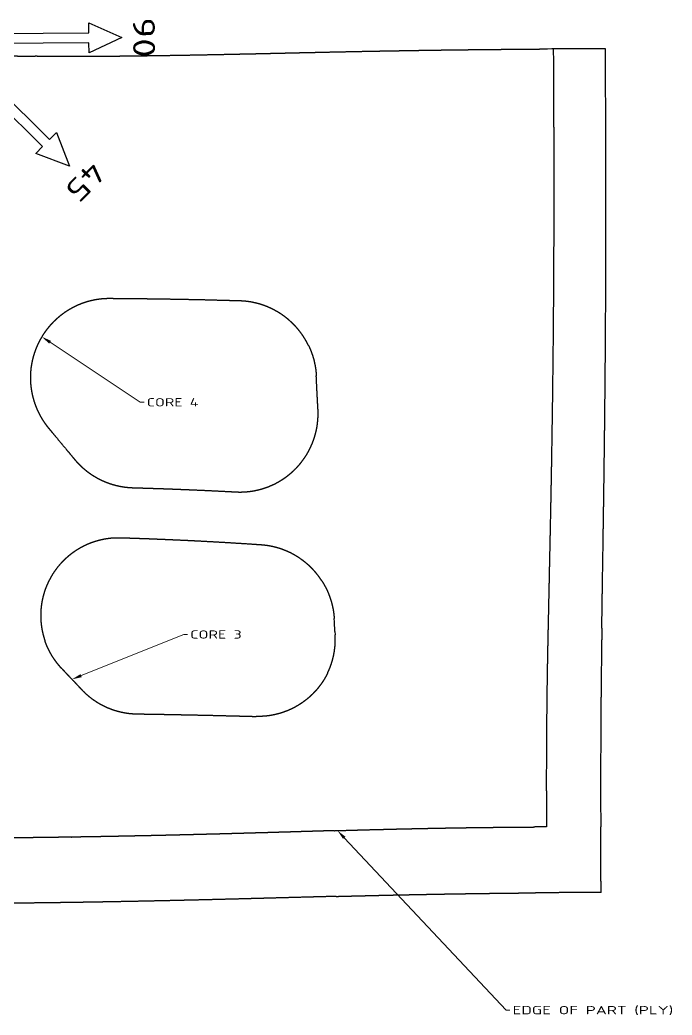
# Model space of a CAD drawing. Extents: x 3 to 47.1, y 2.2 to 32.3.
# Drawn here: x 27.34 to 47.12, y 2.18 to 32.35 of the extents above; entities that cross this region are included whole.
import ezdxf
from ezdxf.enums import TextEntityAlignment as Align

# ---------------------------------------------------------------- set-up
doc = ezdxf.new("R2010")
doc.units = 0
doc.header["$MEASUREMENT"] = 0
doc.layers.get('0').update_dxf_attribs({"lineweight": 13})
doc.styles.get("Standard").update_dxf_attribs({"font": 'isocp.shx'})

# ---------------------------------------------------------------- blocks, each defined once
blk = doc.blocks.new('BLOCK2')
at = {"color": 7, "lineweight": 15}
blk.add_lwpolyline([(11.952938, 1.778392), (16.86102, -3.446103), (16.97913, -3.446103)], dxfattribs=at)
blk.add_solid([(11.989378, 1.812626), (11.747533, 1.997039), (11.916497, 1.744159)], dxfattribs=at)
at = {"color": 7, "lineweight": 15, "width": 1.207345}
blk.add_text('EDGE OF PART (PLY)', height=0.25, dxfattribs=at).set_placement((17.05787, -3.571103), (21.930369, -3.571103), align=Align.FIT)
blk = doc.blocks.new('BLOCK5')
at = {"color": 7, "lineweight": 15}
blk.add_lwpolyline([(3.975434, 6.693344), (7.086133, 7.941174), (7.204243, 7.941174)], dxfattribs=at)
blk.add_solid([(3.956819, 6.739749), (3.697005, 6.581655), (3.994049, 6.646939)], dxfattribs=at)
at = {"color": 7, "lineweight": 15, "width": 1.084711}
blk.add_text('CORE 3', height=0.25, dxfattribs=at).set_placement((7.282983, 7.816174), (8.845483, 7.816174), align=Align.FIT)
blk = doc.blocks.new('BLOCK6')
at = {"color": 7, "lineweight": 15}
blk.add_lwpolyline([(3.033138, 16.7997), (5.769898, 14.980178), (5.888008, 14.980178)], dxfattribs=at)
blk.add_solid([(3.060821, 16.841337), (2.783317, 16.965792), (3.005456, 16.758062)], dxfattribs=at)
at = {"color": 7, "lineweight": 15, "width": 1.07582}
blk.add_text('CORE 4', height=0.25, dxfattribs=at).set_placement((5.966748, 14.855178), (7.529248, 14.855178), align=Align.FIT)
blk = doc.blocks.new('BLOCK9')
at = {"color": 7, "lineweight": 15, "width": 1.042432}
blk.add_text('90', height=0.665984, rotation=270.359258, dxfattribs=at).set_placement((5.545101, 26.646887), (5.552771, 25.423721), align=Align.FIT)
blk = doc.blocks.new('BLOCK11')
at = {"color": 7, "lineweight": 15, "width": 1.042432}
blk.add_text('45', height=0.665984, rotation=225.341454, dxfattribs=at).set_placement((4.295595, 22.33113), (3.435838, 21.461064), align=Align.FIT)
blk = doc.blocks.new('BLOCK13')
at = {"color": 5, "lineweight": 30}
for p, q in [((4.21, 26.177), (4.208, 26.477)), ((4.208, 26.477), (5.21, 26.033)), ((0.213, 26.152), (4.21, 26.177)), ((5.21, 26.033), (4.214, 25.577)), ((4.212, 25.877), (0.215, 25.852)), ((4.214, 25.577), (4.212, 25.877))]:
    blk.add_line(p, q, dxfattribs=at)
at = {"color": 1, "lineweight": 30}
for p, q in [((0.175, 25.754), (3.019, 22.943)), ((2.808, 22.73), (-0.036, 25.541)), ((3.019, 22.943), (3.23, 23.157)), ((3.23, 23.157), (3.625, 22.134)), ((2.598, 22.517), (2.808, 22.73)), ((3.625, 22.134), (2.598, 22.517))]:
    blk.add_line(p, q, dxfattribs=at)
at = {"color": 7, "lineweight": 30}
for p, q in [((2.64, 25.47), (2.583, 25.471)), ((11.673, 8.03), (11.678, 7.935)), ((18.086, 2.108), (17.734, 2.106))]:
    blk.add_line(p, q, dxfattribs=at)
for points in [[(19.874, 25.698, 0.000231), (17.871, 25.687)], [(11.673, 8.03, 0.00022), (11.649, 8.424)]]:
    blk.add_lwpolyline(points, format="xyb", dxfattribs=at)
for points, knots in [([(10.575, 25.577), (10.721, 25.58), (10.867, 25.583), (11.013, 25.586), (11.232, 25.591), (11.451, 25.596), (11.524, 25.598), (11.816, 25.604), (12.108, 25.61), (12.327, 25.614), (12.581, 25.62), (12.834, 25.624), (12.878, 25.625), (13.022, 25.628), (13.166, 25.63), (13.275, 25.632), (13.424, 25.635), (13.571, 25.637), (13.599, 25.638), (13.747, 25.64), (13.895, 25.643), (14.005, 25.645), (14.169, 25.647), (14.333, 25.65), (14.478, 25.652), (14.606, 25.654), (14.734, 25.656), (14.807, 25.657), (14.949, 25.659), (15.091, 25.661), (15.179, 25.662), (15.394, 25.665), (15.609, 25.667), (15.755, 25.669), (15.94, 25.671), (16.125, 25.673), (16.151, 25.673), (16.3, 25.675), (16.448, 25.676), (16.557, 25.677), (16.735, 25.679), (16.913, 25.68), (17.005, 25.681), (17.146, 25.682), (17.287, 25.683), (17.36, 25.684), (17.506, 25.685), (17.652, 25.686), (17.725, 25.686), (17.798, 25.687), (17.871, 25.687)], [0, 0, 0, 0, 0, 0, 30.786224, 30.786224, 30.786224, 46.177339, 46.177339, 46.177339, 92.347548, 92.347548, 92.347548, 99.659924, 99.659924, 99.659924, 122.744551, 122.744551, 122.744551, 130.890498, 130.890498, 130.890498, 153.965767, 153.965767, 153.965767, 165.54864, 165.54864, 165.54864, 180.934823, 180.934823, 180.934823, 195.517232, 195.517232, 195.517232, 226.289947, 226.289947, 226.289947, 234.532672, 234.532672, 234.532672, 257.61097, 257.61097, 257.61097, 272.001521, 272.001521, 272.001521, 287.386919, 287.386919, 287.386919, 302.772317, 302.772317, 302.772317, 302.772317, 302.772317, 302.772317]), ([(18.293, 25.69), (18.297, 24.986), (18.301, 24.283), (18.304, 23.58), (18.307, 22.528), (18.308, 21.476), (18.308, 21.121), (18.307, 20.596), (18.306, 20.071), (18.305, 19.896), (18.304, 19.547), (18.302, 19.197), (18.302, 19.017), (18.297, 18.141), (18.29, 17.265), (18.284, 16.569), (18.273, 15.692), (18.262, 14.815), (18.259, 14.64), (18.254, 14.29), (18.248, 13.94), (18.246, 13.764), (18.237, 13.231), (18.228, 12.697), (18.222, 12.38), (18.212, 11.846), (18.201, 11.312), (18.197, 11.137), (18.19, 10.786), (18.183, 10.436), (18.179, 10.26), (18.168, 9.734), (18.157, 9.208), (18.149, 8.857), (18.142, 8.505), (18.134, 8.154)], [0, 0, 0, 0, 0, 0, 178.520704, 178.520704, 178.520704, 267.506887, 267.506887, 267.506887, 312.108866, 312.108866, 312.108866, 356.384972, 356.384972, 356.384972, 535.014083, 535.014083, 535.014083, 579.604601, 579.604601, 579.604601, 624.195118, 624.195118, 624.195118, 715.448711, 715.448711, 715.448711, 760.046476, 760.046476, 760.046476, 804.644241, 804.644241, 804.644241, 893.853583, 893.853583, 893.853583, 893.853583, 893.853583, 893.853583]), ([(19.765, 8.131), (19.77, 8.482), (19.775, 8.833), (19.78, 9.184), (19.791, 9.9), (19.803, 10.616), (19.807, 10.91), (19.815, 11.451), (19.823, 11.992), (19.826, 12.167), (19.831, 12.521), (19.835, 12.874), (19.837, 13.04), (19.842, 13.399), (19.847, 13.758), (19.848, 13.911), (19.853, 14.268), (19.857, 14.625), (19.858, 14.8), (19.867, 15.68), (19.875, 16.56), (19.879, 17.255), (19.884, 18.13), (19.887, 19.005), (19.888, 19.202), (19.888, 19.548), (19.889, 19.894), (19.889, 20.07), (19.89, 20.597), (19.89, 21.124), (19.89, 21.477), (19.888, 22.532), (19.884, 23.587), (19.881, 24.291), (19.878, 24.994), (19.874, 25.698)], [0, 0, 0, 0, 0, 0, 63.087418, 63.087418, 63.087418, 128.77443, 128.77443, 128.77443, 160.319677, 160.319677, 160.319677, 192.324975, 192.324975, 192.324975, 224.888796, 224.888796, 224.888796, 256.435451, 256.435451, 256.435451, 382.976974, 382.976974, 382.976974, 413.6112, 413.6112, 413.6112, 445.172918, 445.172918, 445.172918, 508.23399, 508.23399, 508.23399, 634.557323, 634.557323, 634.557323, 634.557323, 634.557323, 634.557323]), ([(-4.761, 25.469), (-4.688, 25.47), (-4.614, 25.47), (-4.541, 25.471), (-4.394, 25.473), (-4.246, 25.475), (-4.173, 25.476), (-4.028, 25.478), (-3.882, 25.48), (-3.802, 25.481), (-3.657, 25.484), (-3.512, 25.486), (-3.438, 25.487), (-3.221, 25.491), (-3.003, 25.494), (-2.844, 25.496), (-2.663, 25.499), (-2.483, 25.5), (-2.446, 25.501), (-2.373, 25.501), (-2.299, 25.502), (-2.263, 25.502), (-2.152, 25.503), (-2.042, 25.504), (-1.969, 25.505), (-1.82, 25.506), (-1.672, 25.507), (-1.604, 25.507), (-1.456, 25.508), (-1.308, 25.508), (-1.234, 25.508), (-1.013, 25.508), (-0.792, 25.508), (-0.649, 25.507), (-0.428, 25.506), (-0.207, 25.504), (-0.133, 25.504), (-0.023, 25.503), (0.087, 25.502), (0.124, 25.501), (0.27, 25.5), (0.417, 25.499), (0.527, 25.497), (0.713, 25.495), (0.9, 25.493), (0.961, 25.492), (1.111, 25.489), (1.261, 25.487), (1.334, 25.486), (1.444, 25.484), (1.555, 25.483), (1.591, 25.482), (1.665, 25.481), (1.738, 25.48), (1.775, 25.48), (1.885, 25.478), (1.995, 25.477), (2.068, 25.476), (2.215, 25.475), (2.362, 25.473), (2.436, 25.472), (2.509, 25.471), (2.583, 25.471)], [0, 0, 0, 0, 0, 0, 13.128522, 13.128522, 13.128522, 26.257044, 26.257044, 26.257044, 39.061296, 39.061296, 39.061296, 52.177353, 52.177353, 52.177353, 77.854073, 77.854073, 77.854073, 84.410097, 84.410097, 84.410097, 90.966122, 90.966122, 90.966122, 104.078169, 104.078169, 104.078169, 117.465912, 117.465912, 117.465912, 130.582934, 130.582934, 130.582934, 156.982954, 156.982954, 156.982954, 170.093377, 170.093377, 170.093377, 176.64859, 176.64859, 176.64859, 196.306881, 196.306881, 196.306881, 209.946227, 209.946227, 209.946227, 223.060394, 223.060394, 223.060394, 229.617478, 229.617478, 229.617478, 236.174562, 236.174562, 236.174562, 249.285898, 249.285898, 249.285898, 262.397233, 262.397233, 262.397233, 262.397233, 262.397233, 262.397233]), ([(2.64, 25.47), (2.679, 25.47), (2.717, 25.47), (2.756, 25.47), (2.831, 25.469), (2.907, 25.469), (2.953, 25.469), (3.106, 25.468), (3.259, 25.467), (3.374, 25.467), (3.568, 25.466), (3.761, 25.467), (3.849, 25.467), (4.006, 25.467), (4.162, 25.468), (4.242, 25.469), (4.397, 25.47), (4.551, 25.471), (4.648, 25.471), (4.882, 25.473), (5.116, 25.476), (5.275, 25.478), (5.515, 25.48), (5.756, 25.483), (5.825, 25.484), (6.066, 25.488), (6.306, 25.491), (6.465, 25.493), (6.702, 25.497), (6.939, 25.501), (7.022, 25.502), (7.338, 25.508), (7.654, 25.514), (7.892, 25.518), (8.213, 25.525), (8.534, 25.532), (8.597, 25.533), (8.839, 25.538), (9.08, 25.543), (9.239, 25.546), (9.476, 25.552), (9.714, 25.557), (9.793, 25.559), (9.997, 25.563), (10.201, 25.568), (10.326, 25.571), (10.45, 25.574), (10.575, 25.577)], [0, 0, 0, 0, 0, 0, 8.691256, 8.691256, 8.691256, 16.986407, 16.986407, 16.986407, 43.060182, 43.060182, 43.060182, 60.48937, 60.48937, 60.48937, 78.408278, 78.408278, 78.408278, 95.347416, 95.347416, 95.347416, 131.170084, 131.170084, 131.170084, 149.61692, 149.61692, 149.61692, 185.429524, 185.429524, 185.429524, 203.149578, 203.149578, 203.149578, 256.85054, 256.85054, 256.85054, 275.651181, 275.651181, 275.651181, 311.448995, 311.448995, 311.448995, 329.345581, 329.345581, 329.345581, 357.527851, 357.527851, 357.527851, 357.527851, 357.527851, 357.527851]), ([(4.845, 18.122), (4.816, 18.122), (4.787, 18.122), (4.758, 18.121), (4.65, 18.117), (4.542, 18.107), (4.463, 18.096), (4.345, 18.075), (4.229, 18.046), (4.191, 18.036), (4.124, 18.016), (4.057, 17.994), (4.029, 17.984), (3.973, 17.964), (3.918, 17.941), (3.891, 17.93), (3.826, 17.901), (3.763, 17.871), (3.727, 17.852), (3.621, 17.796), (3.519, 17.732), (3.453, 17.687), (3.373, 17.627), (3.296, 17.564), (3.281, 17.551), (3.235, 17.511), (3.19, 17.47), (3.161, 17.442), (3.112, 17.393), (3.064, 17.341), (3.043, 17.319), (3.01, 17.281), (2.978, 17.242), (2.966, 17.226), (2.916, 17.163), (2.868, 17.098), (2.834, 17.048), (2.791, 16.98), (2.75, 16.91), (2.741, 16.893), (2.721, 16.857), (2.702, 16.822), (2.693, 16.804), (2.675, 16.768), (2.658, 16.731), (2.65, 16.713), (2.633, 16.677), (2.618, 16.64), (2.61, 16.621), (2.592, 16.575), (2.575, 16.528), (2.565, 16.5), (2.533, 16.405), (2.507, 16.308), (2.491, 16.239), (2.467, 16.121), (2.451, 16.002), (2.446, 15.952), (2.437, 15.833), (2.435, 15.713), (2.436, 15.643), (2.444, 15.503), (2.462, 15.363), (2.474, 15.294), (2.494, 15.196), (2.52, 15.1), (2.528, 15.071), (2.553, 14.984), (2.583, 14.898), (2.605, 14.842), (2.644, 14.748), (2.687, 14.658), (2.706, 14.622), (2.734, 14.569), (2.764, 14.516), (2.774, 14.499), (2.795, 14.465), (2.816, 14.431), (2.827, 14.414), (2.865, 14.357), (2.905, 14.301), (2.934, 14.262), (2.964, 14.224), (2.996, 14.187)], [0, 0, 0, 0, 0, 0, 7.729395, 7.729395, 7.729395, 28.820537, 28.820537, 28.820537, 39.485575, 39.485575, 39.485575, 47.412455, 47.412455, 47.412455, 55.351812, 55.351812, 55.351812, 66.112835, 66.112835, 66.112835, 87.192968, 87.192968, 87.192968, 92.544536, 92.544536, 92.544536, 103.233346, 103.233346, 103.233346, 111.224264, 111.224264, 111.224264, 116.562682, 116.562682, 116.562682, 132.569999, 132.569999, 132.569999, 137.918991, 137.918991, 137.918991, 143.251838, 143.251838, 143.251838, 148.574179, 148.574179, 148.574179, 153.875268, 153.875268, 153.875268, 161.811054, 161.811054, 161.811054, 180.451531, 180.451531, 180.451531, 193.693545, 193.693545, 193.693545, 212.316868, 212.316868, 212.316868, 230.932188, 230.932188, 230.932188, 238.911367, 238.911367, 238.911367, 254.945326, 254.945326, 254.945326, 265.660068, 265.660068, 265.660068, 270.984516, 270.984516, 270.984516, 276.284843, 276.284843, 276.284843, 289.165195, 289.165195, 289.165195, 289.165195, 289.165195, 289.165195]), ([(8.782, 18.053), (8.624, 18.057), (8.466, 18.06), (8.308, 18.064), (7.995, 18.074), (7.681, 18.082), (7.524, 18.086), (7.328, 18.089), (7.133, 18.092), (7.087, 18.093), (6.853, 18.097), (6.62, 18.102), (6.419, 18.105), (6.184, 18.108), (5.948, 18.111), (5.909, 18.112), (5.83, 18.113), (5.751, 18.114), (5.712, 18.114), (5.515, 18.116), (5.317, 18.117), (5.161, 18.118), (5.003, 18.12), (4.845, 18.122)], [0, 0, 0, 0, 0, 0, 35.219371, 35.219371, 35.219371, 70.439097, 70.439097, 70.439097, 78.882635, 78.882635, 78.882635, 122.686683, 122.686683, 122.686683, 131.48922, 131.48922, 131.48922, 140.291757, 140.291757, 140.291757, 175.61501, 175.61501, 175.61501, 175.61501, 175.61501, 175.61501]), ([(10.868, 16.705), (10.85, 16.741), (10.832, 16.777), (10.813, 16.813), (10.769, 16.891), (10.72, 16.967), (10.693, 17.009), (10.647, 17.074), (10.598, 17.137), (10.579, 17.161), (10.541, 17.207), (10.501, 17.252), (10.481, 17.275), (10.433, 17.326), (10.383, 17.376), (10.354, 17.404), (10.295, 17.458), (10.234, 17.51), (10.203, 17.535), (10.147, 17.578), (10.09, 17.618), (10.066, 17.635), (9.999, 17.68), (9.931, 17.722), (9.887, 17.747), (9.807, 17.79), (9.725, 17.83), (9.689, 17.847), (9.624, 17.875), (9.559, 17.9), (9.531, 17.91), (9.475, 17.93), (9.418, 17.948), (9.39, 17.957), (9.332, 17.973), (9.274, 17.988), (9.244, 17.994), (9.156, 18.014), (9.067, 18.029), (9.007, 18.037), (8.926, 18.045), (8.844, 18.05), (8.823, 18.051), (8.803, 18.052), (8.782, 18.053)], [0, 0, 0, 0, 0, 0, 10.761874, 10.761874, 10.761874, 24.086209, 24.086209, 24.086209, 32.083071, 32.083071, 32.083071, 40.129829, 40.129829, 40.129829, 50.89517, 50.89517, 50.89517, 61.562294, 61.562294, 61.562294, 69.517087, 69.517087, 69.517087, 82.926796, 82.926796, 82.926796, 93.689146, 93.689146, 93.689146, 101.619202, 101.619202, 101.619202, 109.576929, 109.576929, 109.576929, 117.596826, 117.596826, 117.596826, 133.684859, 133.684859, 133.684859, 139.26981, 139.26981, 139.26981, 139.26981, 139.26981, 139.26981]), ([(10.868, 16.705), (10.885, 16.67), (10.901, 16.635), (10.917, 16.6), (10.939, 16.546), (10.959, 16.492), (10.966, 16.474), (10.992, 16.402), (11.015, 16.328), (11.03, 16.272), (11.053, 16.179), (11.071, 16.084), (11.078, 16.046), (11.09, 15.97), (11.098, 15.893), (11.102, 15.854), (11.104, 15.816), (11.106, 15.778)], [0, 0, 0, 0, 0, 0, 10.308652, 10.308652, 10.308652, 15.462104, 15.462104, 15.462104, 30.91747, 30.91747, 30.91747, 41.222764, 41.222764, 41.222764, 51.50923, 51.50923, 51.50923, 51.50923, 51.50923, 51.50923]), ([(11.019, 13.825), (11.045, 13.896), (11.068, 13.968), (11.088, 14.042), (11.114, 14.153), (11.133, 14.265), (11.138, 14.303), (11.148, 14.378), (11.155, 14.454), (11.157, 14.492), (11.161, 14.568), (11.162, 14.644), (11.161, 14.682), (11.16, 14.72), (11.158, 14.758)], [0, 0, 0, 0, 0, 0, 22.48404, 22.48404, 22.48404, 33.72961, 33.72961, 33.72961, 44.972854, 44.972854, 44.972854, 56.208746, 56.208746, 56.208746, 56.208746, 56.208746, 56.208746]), ([(2.996, 14.187), (3.071, 14.097), (3.147, 14.007), (3.232, 13.904), (3.383, 13.723), (3.535, 13.54), (3.616, 13.443), (3.692, 13.351), (3.768, 13.259)], [0, 0, 0, 0, 0, 0, 25.906263, 25.906263, 25.906263, 52.155763, 52.155763, 52.155763, 52.155763, 52.155763, 52.155763]), ([(8.663, 12.263), (8.713, 12.261), (8.763, 12.259), (8.813, 12.259), (8.903, 12.262), (8.992, 12.268), (9.032, 12.272), (9.112, 12.281), (9.191, 12.293), (9.23, 12.301), (9.298, 12.314), (9.366, 12.331), (9.395, 12.338), (9.482, 12.362), (9.567, 12.389), (9.623, 12.41), (9.698, 12.439), (9.771, 12.472), (9.789, 12.48), (9.825, 12.497), (9.861, 12.515), (9.878, 12.524), (9.923, 12.547), (9.966, 12.572), (9.992, 12.587), (10.043, 12.617), (10.094, 12.65), (10.118, 12.666), (10.168, 12.7), (10.216, 12.736), (10.239, 12.754), (10.294, 12.797), (10.348, 12.842), (10.378, 12.869), (10.429, 12.916), (10.478, 12.965), (10.499, 12.987), (10.568, 13.059), (10.632, 13.135), (10.675, 13.19), (10.734, 13.271), (10.789, 13.355), (10.805, 13.38), (10.856, 13.465), (10.904, 13.553), (10.934, 13.616), (10.97, 13.695), (11.001, 13.776), (11.008, 13.792), (11.014, 13.808), (11.019, 13.825)], [0, 0, 0, 0, 0, 0, 14.782234, 14.782234, 14.782234, 26.629867, 26.629867, 26.629867, 38.469653, 38.469653, 38.469653, 47.330574, 47.330574, 47.330574, 65.085994, 65.085994, 65.085994, 71.015, 71.015, 71.015, 76.94194, 76.94194, 76.94194, 85.81049, 85.81049, 85.81049, 94.681633, 94.681633, 94.681633, 103.575169, 103.575169, 103.575169, 115.456855, 115.456855, 115.456855, 124.338573, 124.338573, 124.338573, 145.06138, 145.06138, 145.06138, 153.938474, 153.938474, 153.938474, 174.654433, 174.654433, 174.654433, 179.767322, 179.767322, 179.767322, 179.767322, 179.767322, 179.767322]), ([(3.768, 13.259), (3.793, 13.228), (3.82, 13.198), (3.847, 13.168), (3.888, 13.124), (3.931, 13.081), (3.945, 13.067), (3.996, 13.018), (4.048, 12.972), (4.086, 12.939), (4.149, 12.889), (4.214, 12.842), (4.238, 12.824), (4.296, 12.784), (4.356, 12.747), (4.39, 12.726), (4.442, 12.696), (4.495, 12.667), (4.513, 12.658), (4.557, 12.635), (4.602, 12.614), (4.629, 12.601), (4.703, 12.569), (4.777, 12.54), (4.825, 12.523), (4.892, 12.501), (4.959, 12.481), (4.979, 12.476), (5.056, 12.455), (5.134, 12.437), (5.193, 12.426), (5.299, 12.409), (5.405, 12.399), (5.452, 12.395), (5.499, 12.392), (5.546, 12.391)], [0, 0, 0, 0, 0, 0, 10.686729, 10.686729, 10.686729, 16.033042, 16.033042, 16.033042, 29.379282, 29.379282, 29.379282, 37.379244, 37.379244, 37.379244, 48.053238, 48.053238, 48.053238, 53.35792, 53.35792, 53.35792, 61.295414, 61.295414, 61.295414, 74.614648, 74.614648, 74.614648, 79.969393, 79.969393, 79.969393, 95.874008, 95.874008, 95.874008, 108.307407, 108.307407, 108.307407, 108.307407, 108.307407, 108.307407]), ([(5.546, 12.391), (5.64, 12.388), (5.734, 12.385), (5.828, 12.382), (5.951, 12.378), (6.075, 12.375), (6.11, 12.373), (6.265, 12.368), (6.42, 12.363), (6.544, 12.359), (6.732, 12.352), (6.919, 12.344), (6.981, 12.342), (7.106, 12.337), (7.231, 12.332), (7.293, 12.329), (7.604, 12.316), (7.916, 12.302), (8.166, 12.289), (8.415, 12.277), (8.663, 12.263)], [0, 0, 0, 0, 0, 0, 20.751618, 20.751618, 20.751618, 27.440069, 27.440069, 27.440069, 55.087547, 55.087547, 55.087547, 68.915705, 68.915705, 68.915705, 82.742194, 82.742194, 82.742194, 137.978589, 137.978589, 137.978589, 137.978589, 137.978589, 137.978589]), ([(5.173, 10.865), (5.143, 10.866), (5.113, 10.866), (5.083, 10.866), (5.033, 10.866), (4.983, 10.863), (4.963, 10.862), (4.904, 10.859), (4.844, 10.853), (4.805, 10.848), (4.707, 10.835), (4.61, 10.816), (4.552, 10.803), (4.456, 10.777), (4.362, 10.747), (4.324, 10.735), (4.258, 10.711), (4.194, 10.685), (4.167, 10.673), (4.094, 10.641), (4.023, 10.605), (3.978, 10.582), (3.909, 10.543), (3.842, 10.501), (3.817, 10.485), (3.768, 10.452), (3.72, 10.418), (3.696, 10.401), (3.64, 10.358), (3.586, 10.314), (3.555, 10.288), (3.51, 10.247), (3.466, 10.206), (3.452, 10.192), (3.417, 10.157), (3.383, 10.122), (3.363, 10.1), (3.297, 10.027), (3.235, 9.95), (3.194, 9.894), (3.121, 9.788), (3.055, 9.678), (3.026, 9.625), (2.981, 9.537), (2.94, 9.446), (2.924, 9.41), (2.899, 9.345), (2.875, 9.28), (2.866, 9.252), (2.842, 9.176), (2.821, 9.101), (2.809, 9.052), (2.795, 8.985), (2.782, 8.917), (2.779, 8.897), (2.771, 8.848), (2.765, 8.799), (2.761, 8.77), (2.753, 8.681), (2.748, 8.592), (2.747, 8.532), (2.748, 8.423), (2.756, 8.314), (2.761, 8.265), (2.772, 8.176), (2.787, 8.088), (2.795, 8.049), (2.814, 7.962), (2.837, 7.875), (2.851, 7.828), (2.866, 7.781), (2.883, 7.734)], [0, 0, 0, 0, 0, 0, 7.93962, 7.93962, 7.93962, 13.245842, 13.245842, 13.245842, 23.785627, 23.785627, 23.785627, 39.514292, 39.514292, 39.514292, 50.091839, 50.091839, 50.091839, 57.990503, 57.990503, 57.990503, 71.231363, 71.231363, 71.231363, 79.074831, 79.074831, 79.074831, 86.923795, 86.923795, 86.923795, 97.715838, 97.715838, 97.715838, 103.026397, 103.026397, 103.026397, 110.855937, 110.855937, 110.855937, 129.323325, 129.323325, 129.323325, 145.20481, 145.20481, 145.20481, 155.932406, 155.932406, 155.932406, 163.832683, 163.832683, 163.832683, 177.110977, 177.110977, 177.110977, 182.463458, 182.463458, 182.463458, 190.449202, 190.449202, 190.449202, 206.478676, 206.478676, 206.478676, 219.882693, 219.882693, 219.882693, 230.604075, 230.604075, 230.604075, 243.955874, 243.955874, 243.955874, 243.955874, 243.955874, 243.955874]), ([(9.439, 10.654), (9.354, 10.66), (9.268, 10.666), (9.183, 10.672), (8.844, 10.694), (8.505, 10.715), (8.24, 10.731), (7.901, 10.75), (7.562, 10.767), (7.477, 10.772), (7.306, 10.78), (7.135, 10.789), (7.05, 10.793), (6.837, 10.802), (6.623, 10.812), (6.495, 10.817), (6.325, 10.824), (6.154, 10.831), (6.112, 10.833), (5.9, 10.841), (5.688, 10.848), (5.512, 10.854), (5.342, 10.86), (5.173, 10.865)], [0, 0, 0, 0, 0, 0, 18.932737, 18.932737, 18.932737, 75.264557, 75.264557, 75.264557, 94.193835, 94.193835, 94.193835, 113.121269, 113.121269, 113.121269, 141.508199, 141.508199, 141.508199, 150.966859, 150.966859, 150.966859, 188.485906, 188.485906, 188.485906, 188.485906, 188.485906, 188.485906]), ([(11.275, 9.565), (11.243, 9.615), (11.209, 9.665), (11.173, 9.713), (11.099, 9.807), (11.02, 9.897), (10.978, 9.94), (10.921, 9.996), (10.862, 10.05), (10.847, 10.064), (10.787, 10.116), (10.724, 10.166), (10.676, 10.202), (10.594, 10.26), (10.509, 10.313), (10.475, 10.334), (10.422, 10.363), (10.369, 10.392), (10.351, 10.401), (10.315, 10.419), (10.279, 10.436), (10.261, 10.444), (10.197, 10.473), (10.133, 10.499), (10.086, 10.517), (10.02, 10.54), (9.953, 10.56), (9.934, 10.566), (9.895, 10.577), (9.857, 10.587), (9.837, 10.592), (9.779, 10.606), (9.72, 10.618), (9.681, 10.625), (9.609, 10.637), (9.537, 10.645), (9.504, 10.649), (9.472, 10.652), (9.439, 10.654)], [0, 0, 0, 0, 0, 0, 15.931192, 15.931192, 15.931192, 31.970588, 31.970588, 31.970588, 37.292594, 37.292594, 37.292594, 53.247743, 53.247743, 53.247743, 63.898807, 63.898807, 63.898807, 69.214929, 69.214929, 69.214929, 74.524203, 74.524203, 74.524203, 87.780016, 87.780016, 87.780016, 93.094548, 93.094548, 93.094548, 98.409939, 98.409939, 98.409939, 109.00388, 109.00388, 109.00388, 117.661481, 117.661481, 117.661481, 117.661481, 117.661481, 117.661481]), ([(11.275, 9.565), (11.301, 9.524), (11.326, 9.483), (11.351, 9.441), (11.379, 9.387), (11.406, 9.333), (11.412, 9.322), (11.422, 9.301), (11.433, 9.279), (11.438, 9.268), (11.453, 9.234), (11.467, 9.201), (11.476, 9.179), (11.494, 9.134), (11.511, 9.088), (11.519, 9.065), (11.535, 9.019), (11.55, 8.973), (11.557, 8.95), (11.57, 8.903), (11.582, 8.856), (11.588, 8.832), (11.61, 8.738), (11.627, 8.642), (11.637, 8.569), (11.644, 8.496), (11.649, 8.424)], [0, 0, 0, 0, 0, 0, 13.004221, 13.004221, 13.004221, 16.257117, 16.257117, 16.257117, 19.510012, 19.510012, 19.510012, 26.013725, 26.013725, 26.013725, 32.520529, 32.520529, 32.520529, 39.027011, 39.027011, 39.027011, 45.535085, 45.535085, 45.535085, 65.053464, 65.053464, 65.053464, 65.053464, 65.053464, 65.053464]), ([(18.134, 8.154), (18.124, 7.671), (18.114, 7.187), (18.106, 6.703), (18.096, 5.974), (18.089, 5.244), (18.087, 5.017), (18.082, 4.287), (18.081, 3.557), (18.081, 3.074), (18.084, 2.591), (18.086, 2.108)], [0, 0, 0, 0, 0, 0, 122.599349, 122.599349, 122.599349, 184.89318, 184.89318, 184.89318, 307.478, 307.478, 307.478, 307.478, 307.478, 307.478]), ([(11.454, 6.782), (11.474, 6.824), (11.494, 6.867), (11.512, 6.911), (11.533, 6.966), (11.553, 7.022), (11.557, 7.033), (11.572, 7.078), (11.586, 7.123), (11.596, 7.157), (11.611, 7.214), (11.625, 7.272), (11.63, 7.295), (11.639, 7.342), (11.648, 7.389), (11.652, 7.412), (11.659, 7.459), (11.665, 7.506), (11.668, 7.53), (11.676, 7.601), (11.68, 7.672), (11.682, 7.72), (11.683, 7.792), (11.682, 7.863), (11.681, 7.887), (11.68, 7.911), (11.678, 7.935)], [0, 0, 0, 0, 0, 0, 12.61315, 12.61315, 12.61315, 15.770289, 15.770289, 15.770289, 25.242033, 25.242033, 25.242033, 31.562276, 31.562276, 31.562276, 37.884301, 37.884301, 37.884301, 44.209042, 44.209042, 44.209042, 56.863501, 56.863501, 56.863501, 63.19019, 63.19019, 63.19019, 63.19019, 63.19019, 63.19019]), ([(19.765, 8.131), (19.756, 7.529), (19.748, 6.928), (19.742, 6.323), (19.731, 5.12), (19.728, 3.918), (19.727, 3.317), (19.729, 2.716), (19.731, 2.115)], [0, 0, 0, 0, 0, 0, 108.038405, 108.038405, 108.038405, 216.143854, 216.143854, 216.143854, 216.143854, 216.143854, 216.143854]), ([(3.397, 6.897), (3.37, 6.926), (3.343, 6.955), (3.317, 6.985), (3.279, 7.031), (3.242, 7.078), (3.23, 7.093), (3.182, 7.157), (3.138, 7.222), (3.106, 7.272), (3.055, 7.357), (3.008, 7.444), (2.991, 7.479), (2.956, 7.551), (2.925, 7.623), (2.91, 7.66), (2.896, 7.697), (2.883, 7.734)], [0, 0, 0, 0, 0, 0, 10.557896, 10.557896, 10.557896, 15.83738, 15.83738, 15.83738, 31.666746, 31.666746, 31.666746, 42.218952, 42.218952, 42.218952, 52.76379, 52.76379, 52.76379, 52.76379, 52.76379, 52.76379]), ([(3.397, 6.897), (3.444, 6.848), (3.491, 6.799), (3.538, 6.749), (3.656, 6.625), (3.775, 6.5), (3.842, 6.429), (3.913, 6.353), (3.984, 6.278)], [0, 0, 0, 0, 0, 0, 15.087145, 15.087145, 15.087145, 37.96306, 37.96306, 37.96306, 37.96306, 37.96306, 37.96306]), ([(11.454, 6.782), (11.437, 6.746), (11.418, 6.71), (11.399, 6.674), (11.359, 6.604), (11.317, 6.536), (11.295, 6.502), (11.245, 6.428), (11.191, 6.357), (11.16, 6.318), (11.109, 6.257), (11.055, 6.199), (11.035, 6.177), (11, 6.142), (10.965, 6.107), (10.95, 6.093), (10.899, 6.046), (10.847, 6.001), (10.809, 5.97), (10.723, 5.903), (10.633, 5.842), (10.583, 5.81), (10.472, 5.744), (10.358, 5.685), (10.295, 5.656), (10.185, 5.611), (10.073, 5.572), (10.026, 5.557), (9.959, 5.538), (9.891, 5.521), (9.871, 5.517), (9.794, 5.499), (9.716, 5.485), (9.657, 5.476), (9.559, 5.465), (9.46, 5.459), (9.42, 5.457), (9.367, 5.456), (9.315, 5.456), (9.303, 5.457), (9.29, 5.457), (9.278, 5.457)], [0, 0, 0, 0, 0, 0, 10.706353, 10.706353, 10.706353, 21.311973, 21.311973, 21.311973, 34.417449, 34.417449, 34.417449, 42.308973, 42.308973, 42.308973, 47.602645, 47.602645, 47.602645, 60.635731, 60.635731, 60.635731, 76.385797, 76.385797, 76.385797, 94.684319, 94.684319, 94.684319, 107.823192, 107.823192, 107.823192, 113.116655, 113.116655, 113.116655, 128.81378, 128.81378, 128.81378, 139.364752, 139.364752, 139.364752, 142.660069, 142.660069, 142.660069, 142.660069, 142.660069, 142.660069]), ([(3.984, 6.278), (4.025, 6.234), (4.067, 6.192), (4.111, 6.151), (4.2, 6.072), (4.295, 5.999), (4.343, 5.964), (4.434, 5.903), (4.527, 5.847), (4.571, 5.823), (4.641, 5.786), (4.713, 5.752), (4.74, 5.739), (4.804, 5.712), (4.869, 5.686), (4.907, 5.672), (4.972, 5.65), (5.039, 5.63), (5.068, 5.621), (5.111, 5.61), (5.154, 5.599), (5.169, 5.596), (5.198, 5.589), (5.227, 5.583), (5.242, 5.58), (5.296, 5.569), (5.35, 5.56), (5.39, 5.555), (5.469, 5.545), (5.549, 5.539), (5.589, 5.537), (5.629, 5.535), (5.669, 5.535)], [0, 0, 0, 0, 0, 0, 15.952904, 15.952904, 15.952904, 31.757347, 31.757347, 31.757347, 44.989994, 44.989994, 44.989994, 52.976934, 52.976934, 52.976934, 63.587934, 63.587934, 63.587934, 71.447271, 71.447271, 71.447271, 75.42266, 75.42266, 75.42266, 79.39805, 79.39805, 79.39805, 90.066215, 90.066215, 90.066215, 100.641326, 100.641326, 100.641326, 100.641326, 100.641326, 100.641326]), ([(5.669, 5.535), (5.743, 5.533), (5.817, 5.532), (5.88, 5.531), (6.027, 5.529), (6.173, 5.526), (6.245, 5.525), (6.39, 5.523), (6.534, 5.52), (6.606, 5.519), (6.822, 5.515), (7.039, 5.51), (7.183, 5.507), (7.471, 5.502), (7.759, 5.495), (7.907, 5.492), (8.207, 5.485), (8.507, 5.477), (8.603, 5.475), (8.832, 5.469), (9.061, 5.463), (9.133, 5.461), (9.205, 5.459), (9.278, 5.457)], [0, 0, 0, 0, 0, 0, 16.395375, 16.395375, 16.395375, 32.276831, 32.276831, 32.276831, 48.159075, 48.159075, 48.159075, 79.928868, 79.928868, 79.928868, 111.530734, 111.530734, 111.530734, 145.979744, 145.979744, 145.979744, 161.879972, 161.879972, 161.879972, 161.879972, 161.879972, 161.879972]), ([(11.656, 1.994), (11.588, 1.992), (11.521, 1.99), (11.453, 1.988), (11.339, 1.985), (11.225, 1.982), (11.178, 1.98), (11.124, 1.979), (11.069, 1.977), (11.063, 1.977), (11.05, 1.976), (11.037, 1.976), (11.031, 1.976), (11.018, 1.975), (11.005, 1.975), (10.999, 1.975), (10.973, 1.974), (10.948, 1.973), (10.929, 1.973), (10.884, 1.971), (10.84, 1.97), (10.815, 1.969), (10.765, 1.968), (10.715, 1.966), (10.69, 1.966), (10.637, 1.964), (10.583, 1.962), (10.551, 1.961), (10.496, 1.96), (10.44, 1.958), (10.416, 1.957), (10.363, 1.956), (10.311, 1.954), (10.284, 1.953), (10.206, 1.951), (10.129, 1.949), (10.077, 1.947), (9.987, 1.945), (9.897, 1.942), (9.858, 1.941), (9.78, 1.939), (9.703, 1.936), (9.669, 1.935), (9.552, 1.932), (9.435, 1.929), (9.358, 1.927), (9.266, 1.924), (9.174, 1.921), (9.16, 1.921), (9.131, 1.92), (9.102, 1.919), (9.096, 1.919), (9.073, 1.918), (9.051, 1.918), (9.044, 1.918), (9.032, 1.917), (9.019, 1.917), (9.008, 1.917), (8.934, 1.915), (8.86, 1.912), (8.792, 1.911), (8.692, 1.908), (8.592, 1.905), (8.556, 1.904), (8.491, 1.902), (8.425, 1.901), (8.392, 1.9), (8.315, 1.898), (8.238, 1.895), (8.193, 1.894), (8.096, 1.892), (7.999, 1.889), (7.946, 1.888), (7.886, 1.886), (7.827, 1.885), (7.815, 1.884), (7.79, 1.884), (7.764, 1.883), (7.744, 1.883), (7.695, 1.881), (7.641, 1.88), (7.609, 1.879), (7.535, 1.877), (7.46, 1.875), (7.417, 1.874), (7.349, 1.873), (7.286, 1.871), (7.262, 1.87), (7.234, 1.87), (7.206, 1.869), (7.194, 1.869), (7.182, 1.869), (7.17, 1.868), (7.163, 1.868), (7.136, 1.867), (7.109, 1.867), (7.089, 1.866), (7.037, 1.865), (6.986, 1.864), (6.957, 1.863), (6.902, 1.862), (6.847, 1.86), (6.825, 1.86), (6.779, 1.859), (6.732, 1.858), (6.709, 1.857), (6.65, 1.856), (6.592, 1.854), (6.562, 1.854), (6.493, 1.852), (6.424, 1.851), (6.389, 1.85), (6.306, 1.848), (6.223, 1.846), (6.174, 1.845), (6.101, 1.843), (6.028, 1.842), (6.003, 1.841), (5.855, 1.838), (5.706, 1.835), (5.591, 1.833), (5.444, 1.83), (5.298, 1.827), (5.276, 1.826), (5.233, 1.825), (5.189, 1.825), (5.168, 1.824), (5.113, 1.823), (5.059, 1.822), (5.031, 1.821), (4.983, 1.821), (4.936, 1.82), (4.92, 1.819), (4.889, 1.819), (4.857, 1.818), (4.841, 1.818), (4.804, 1.817), (4.767, 1.817), (4.745, 1.816), (4.703, 1.815), (4.659, 1.815), (4.638, 1.814), (4.503, 1.812), (4.368, 1.809), (4.252, 1.807), (4.134, 1.805), (4.015, 1.804), (4.01, 1.803), (3.987, 1.803), (3.963, 1.803), (3.941, 1.802), (3.896, 1.802), (3.85, 1.801), (3.825, 1.801), (3.798, 1.8), (3.772, 1.8), (3.767, 1.8), (3.759, 1.799), (3.752, 1.799), (3.749, 1.799), (3.614, 1.797), (3.478, 1.795), (3.376, 1.794), (3.225, 1.792), (3.074, 1.789), (3.06, 1.789), (3.009, 1.789), (2.959, 1.788), (2.926, 1.787), (2.875, 1.787), (2.824, 1.786), (2.806, 1.786), (2.77, 1.785), (2.734, 1.785), (2.717, 1.785), (2.593, 1.783), (2.47, 1.782), (2.365, 1.781), (2.212, 1.779), (2.06, 1.777), (2.024, 1.777), (1.946, 1.776), (1.869, 1.775), (1.839, 1.775), (1.778, 1.775), (1.717, 1.774), (1.691, 1.774), (1.613, 1.773), (1.535, 1.772), (1.503, 1.772), (1.411, 1.771), (1.32, 1.771), (1.276, 1.77), (1.11, 1.769), (0.945, 1.768), (0.824, 1.767), (0.642, 1.766), (0.46, 1.765), (0.399, 1.765), (0.324, 1.764), (0.248, 1.764), (0.233, 1.764), (0.211, 1.764), (0.19, 1.764), (0.177, 1.764), (0.163, 1.763), (0.15, 1.763), (0.142, 1.763), (0.129, 1.763), (0.115, 1.763), (0.102, 1.763), (0.088, 1.763), (0.075, 1.763), (0.067, 1.763), (0.044, 1.763), (0.021, 1.763), (0.006, 1.763), (-0.085, 1.763), (-0.177, 1.762), (-0.242, 1.762), (-0.356, 1.762), (-0.47, 1.762), (-0.507, 1.762), (-0.582, 1.761), (-0.657, 1.761), (-0.691, 1.761), (-0.785, 1.761), (-0.878, 1.761), (-0.934, 1.761), (-1.041, 1.761), (-1.148, 1.761), (-1.219, 1.761), (-1.296, 1.761), (-1.373, 1.761), (-1.399, 1.761), (-1.429, 1.761), (-1.46, 1.761), (-1.464, 1.761), (-1.487, 1.761), (-1.508, 1.761), (-1.522, 1.761), (-1.544, 1.761), (-1.565, 1.761), (-1.574, 1.761), (-1.592, 1.762), (-1.613, 1.762), (-1.621, 1.762), (-1.635, 1.762), (-1.649, 1.762), (-1.655, 1.762), (-1.758, 1.762), (-1.862, 1.762), (-1.961, 1.762), (-2.068, 1.763), (-2.176, 1.763), (-2.185, 1.763), (-2.256, 1.763), (-2.327, 1.764), (-2.385, 1.764), (-2.474, 1.764), (-2.558, 1.765), (-2.591, 1.765), (-2.657, 1.765), (-2.729, 1.766), (-2.765, 1.766), (-2.814, 1.766), (-2.865, 1.767), (-2.876, 1.767), (-2.9, 1.767), (-2.924, 1.767), (-2.936, 1.767), (-2.983, 1.767), (-3.03, 1.768), (-3.07, 1.768), (-3.132, 1.768), (-3.193, 1.769), (-3.219, 1.769), (-3.271, 1.769), (-3.324, 1.77), (-3.354, 1.77), (-3.398, 1.77), (-3.442, 1.771), (-3.46, 1.771), (-3.487, 1.771), (-3.514, 1.771), (-3.523, 1.771), (-3.541, 1.772), (-3.559, 1.772), (-3.568, 1.772), (-3.61, 1.772), (-3.653, 1.773), (-3.689, 1.773), (-3.743, 1.773), (-3.797, 1.774), (-3.821, 1.774), (-3.86, 1.775), (-3.899, 1.775), (-3.92, 1.775), (-3.96, 1.775), (-3.999, 1.776), (-4.02, 1.776), (-4.059, 1.776), (-4.098, 1.777), (-4.118, 1.777), (-4.139, 1.777), (-4.159, 1.777), (-4.161, 1.777), (-4.164, 1.777), (-4.168, 1.778), (-4.17, 1.778), (-4.174, 1.778), (-4.18, 1.778), (-4.183, 1.778), (-4.19, 1.778), (-4.197, 1.778), (-4.201, 1.778), (-4.208, 1.778), (-4.215, 1.778), (-4.218, 1.778), (-4.234, 1.778), (-4.251, 1.778), (-4.265, 1.779), (-4.367, 1.78), (-4.47, 1.781), (-4.568, 1.782), (-4.672, 1.783), (-4.776, 1.785), (-4.791, 1.785), (-4.821, 1.785), (-4.851, 1.785), (-4.866, 1.786), (-4.907, 1.786), (-4.949, 1.787), (-4.973, 1.787), (-5.025, 1.788), (-5.076, 1.789), (-5.102, 1.789), (-5.161, 1.79), (-5.22, 1.79), (-5.258, 1.791), (-5.314, 1.792), (-5.371, 1.793), (-5.394, 1.793), (-5.42, 1.793), (-5.446, 1.794), (-5.449, 1.794), (-5.456, 1.794), (-5.463, 1.794), (-5.467, 1.794), (-5.473, 1.794), (-5.48, 1.794), (-5.483, 1.794), (-5.584, 1.796), (-5.685, 1.797), (-5.782, 1.799), (-5.909, 1.801), (-6.036, 1.803), (-6.065, 1.803), (-6.122, 1.804), (-6.179, 1.805), (-6.214, 1.806), (-6.271, 1.807), (-6.328, 1.808), (-6.356, 1.808), (-6.415, 1.809), (-6.473, 1.81), (-6.5, 1.811), (-6.558, 1.812), (-6.617, 1.813), (-6.645, 1.813), (-6.676, 1.814), (-6.707, 1.815), (-6.708, 1.815), (-6.716, 1.815), (-6.724, 1.815), (-6.73, 1.815), (-6.745, 1.815), (-6.76, 1.816), (-6.77, 1.816), (-6.781, 1.816), (-6.791, 1.816), (-6.794, 1.816), (-6.799, 1.816), (-6.805, 1.816), (-6.807, 1.816), (-6.891, 1.818), (-6.974, 1.82), (-7.055, 1.821), (-7.163, 1.823), (-7.271, 1.825), (-7.297, 1.826), (-7.351, 1.827), (-7.405, 1.828), (-7.432, 1.829), (-7.513, 1.83), (-7.593, 1.832), (-7.644, 1.833), (-7.729, 1.835), (-7.813, 1.837), (-7.844, 1.837), (-7.908, 1.839), (-7.971, 1.84), (-7.996, 1.84), (-8.07, 1.842), (-8.144, 1.844), (-8.185, 1.845), (-8.294, 1.847), (-8.405, 1.85), (-8.474, 1.851), (-8.547, 1.853), (-8.621, 1.855), (-8.624, 1.855), (-8.637, 1.855), (-8.65, 1.855), (-8.659, 1.855), (-8.672, 1.856), (-8.684, 1.856), (-8.688, 1.856), (-8.697, 1.856), (-8.705, 1.857), (-8.709, 1.857), (-8.835, 1.86), (-8.961, 1.863), (-9.082, 1.866), (-9.302, 1.871), (-9.521, 1.877), (-9.618, 1.879), (-9.732, 1.882), (-9.846, 1.885), (-9.889, 1.886), (-9.927, 1.887), (-9.965, 1.888), (-9.987, 1.889), (-10.036, 1.89), (-10.086, 1.891), (-10.113, 1.892), (-10.17, 1.893), (-10.226, 1.895), (-10.25, 1.896), (-10.308, 1.897), (-10.366, 1.899), (-10.394, 1.899), (-10.433, 1.901), (-10.473, 1.902), (-10.484, 1.902), (-10.498, 1.902), (-10.512, 1.903), (-10.516, 1.903), (-10.523, 1.903), (-10.53, 1.903), (-10.534, 1.903), (-10.542, 1.903), (-10.549, 1.904), (-10.552, 1.904), (-10.585, 1.905), (-10.619, 1.906), (-10.648, 1.906), (-10.714, 1.908), (-10.782, 1.91), (-10.81, 1.911), (-10.864, 1.912), (-10.918, 1.914), (-10.937, 1.914), (-10.972, 1.915), (-11.006, 1.916), (-11.023, 1.917), (-11.06, 1.918), (-11.096, 1.919), (-11.116, 1.919), (-11.137, 1.92), (-11.159, 1.921), (-11.162, 1.921), (-11.17, 1.921), (-11.178, 1.921), (-11.183, 1.921), (-11.191, 1.922), (-11.199, 1.922), (-11.202, 1.922), (-11.303, 1.925), (-11.405, 1.928), (-11.504, 1.931), (-11.641, 1.935), (-11.778, 1.938), (-11.808, 1.939), (-11.879, 1.941), (-11.949, 1.943), (-11.981, 1.944), (-12.033, 1.946), (-12.085, 1.947), (-12.106, 1.948), (-12.147, 1.949), (-12.188, 1.951), (-12.207, 1.951), (-12.269, 1.953), (-12.332, 1.955), (-12.373, 1.956), (-12.433, 1.958), (-12.493, 1.96), (-12.54, 1.961), (-12.58, 1.962), (-12.619, 1.963), (-12.642, 1.964), (-12.837, 1.97), (-13.031, 1.976), (-13.205, 1.981), (-13.435, 1.988), (-13.665, 1.995), (-13.724, 1.996), (-13.782, 1.998), (-13.84, 2)], [0, 0, 0, 0, 0, 0, 14.690368, 14.690368, 14.690368, 25.184554, 25.184554, 25.184554, 26.628645, 26.628645, 26.628645, 28.018059, 28.018059, 28.018059, 29.407466, 29.407466, 29.407466, 33.575682, 33.575682, 33.575682, 39.133472, 39.133472, 39.133472, 44.691262, 44.691262, 44.691262, 51.125774, 51.125774, 51.125774, 56.90941, 56.90941, 56.90941, 62.590207, 62.590207, 62.590207, 73.951402, 73.951402, 73.951402, 82.512761, 82.512761, 82.512761, 91.327641, 91.327641, 91.327641, 108.47039, 108.47039, 108.47039, 111.463815, 111.463815, 111.463815, 114.868095, 114.868095, 114.868095, 116.364808, 116.364808, 116.364808, 117.632425, 117.632425, 117.632425, 132.599399, 132.599399, 132.599399, 139.888648, 139.888648, 139.888648, 147.329385, 147.329385, 147.329385, 157.250024, 157.250024, 157.250024, 168.831391, 168.831391, 168.831391, 170.244883, 170.244883, 170.244883, 174.32721, 174.32721, 174.32721, 179.878612, 179.878612, 179.878612, 186.870371, 186.870371, 186.870371, 191.710669, 191.710669, 191.710669, 192.90416, 192.90416, 192.90416, 194.380484, 194.380484, 194.380484, 198.803435, 198.803435, 198.803435, 205.57652, 205.57652, 205.57652, 210.645695, 210.645695, 210.645695, 215.621633, 215.621633, 215.621633, 223.302305, 223.302305, 223.302305, 230.766261, 230.766261, 230.766261, 241.542459, 241.542459, 241.542459, 246.930559, 246.930559, 246.930559, 274.234172, 274.234172, 274.234172, 278.991998, 278.991998, 278.991998, 283.749823, 283.749823, 283.749823, 291.077506, 291.077506, 291.077506, 294.635248, 294.635248, 294.635248, 298.192991, 298.192991, 298.192991, 302.90975, 302.90975, 302.90975, 307.653311, 307.653311, 307.653311, 332.379871, 332.379871, 332.379871, 333.549765, 333.549765, 333.549765, 337.473053, 337.473053, 337.473053, 341.59684, 341.59684, 341.59684, 342.686688, 342.686688, 342.686688, 343.231612, 343.231612, 343.231612, 372.390407, 372.390407, 372.390407, 376.211913, 376.211913, 376.211913, 383.557105, 383.557105, 383.557105, 387.512626, 387.512626, 387.512626, 391.550173, 391.550173, 391.550173, 414.570626, 414.570626, 414.570626, 424.929959, 424.929959, 424.929959, 431.377678, 431.377678, 431.377678, 438.02575, 438.02575, 438.02575, 448.34276, 448.34276, 448.34276, 458.014389, 458.014389, 458.014389, 484.548307, 484.548307, 484.548307, 497.815135, 497.815135, 497.815135, 501.131876, 501.131876, 501.131876, 502.47643, 502.47643, 502.47643, 504.134829, 504.134829, 504.134829, 505.506883, 505.506883, 505.506883, 507.165243, 507.165243, 507.165243, 510.48196, 510.48196, 510.48196, 527.088505, 527.088505, 527.088505, 535.139596, 535.139596, 535.139596, 543.338281, 543.338281, 543.338281, 555.471777, 555.471777, 555.471777, 566.746072, 566.746072, 566.746072, 572.365404, 572.365404, 572.365404, 573.387102, 573.387102, 573.387102, 577.326155, 577.326155, 577.326155, 580.263264, 580.263264, 580.263264, 582.200028, 582.200028, 582.200028, 583.360179, 583.360179, 583.360179, 604.929557, 604.929557, 604.929557, 606.883634, 606.883634, 606.883634, 620.569556, 620.569556, 620.569556, 629.418274, 629.418274, 629.418274, 637.81618, 637.81618, 637.81618, 640.516263, 640.516263, 640.516263, 643.144764, 643.144764, 643.144764, 650.776662, 650.776662, 650.776662, 656.688364, 656.688364, 656.688364, 662.373351, 662.373351, 662.373351, 666.314442, 666.314442, 666.314442, 668.284988, 668.284988, 668.284988, 670.255534, 670.255534, 670.255534, 677.625112, 677.625112, 677.625112, 681.679491, 681.679491, 681.679491, 685.895787, 685.895787, 685.895787, 690.077369, 690.077369, 690.077369, 694.29345, 694.29345, 694.29345, 694.658443, 694.658443, 694.658443, 695.023437, 695.023437, 695.023437, 695.753423, 695.753423, 695.753423, 696.483465, 696.483465, 696.483465, 697.251004, 697.251004, 697.251004, 700.170712, 700.170712, 700.170712, 719.541638, 719.541638, 719.541638, 722.825749, 722.825749, 722.825749, 726.109859, 726.109859, 726.109859, 731.951626, 731.951626, 731.951626, 737.70474, 737.70474, 737.70474, 745.354406, 745.354406, 745.354406, 750.336154, 750.336154, 750.336154, 751.081217, 751.081217, 751.081217, 751.792953, 751.792953, 751.792953, 752.50469, 752.50469, 752.50469, 773.853061, 773.853061, 773.853061, 780.257404, 780.257404, 780.257404, 786.351019, 786.351019, 786.351019, 792.755361, 792.755361, 792.755361, 799.307834, 799.307834, 799.307834, 805.602507, 805.602507, 805.602507, 806.014014, 806.014014, 806.014014, 807.229526, 807.229526, 807.229526, 808.866219, 808.866219, 808.866219, 809.447058, 809.447058, 809.447058, 810.027896, 810.027896, 810.027896, 827.709131, 827.709131, 827.709131, 833.577364, 833.577364, 833.577364, 839.445598, 839.445598, 839.445598, 851.319869, 851.319869, 851.319869, 858.331202, 858.331202, 858.331202, 865.662671, 865.662671, 865.662671, 875.042944, 875.042944, 875.042944, 890.173026, 890.173026, 890.173026, 891.093759, 891.093759, 891.093759, 892.868904, 892.868904, 892.868904, 893.756254, 893.756254, 893.756254, 894.643604, 894.643604, 894.643604, 921.26097, 921.26097, 921.26097, 942.554404, 942.554404, 942.554404, 946.160903, 946.160903, 946.160903, 950.892788, 950.892788, 950.892788, 956.828838, 956.828838, 956.828838, 963.016147, 963.016147, 963.016147, 969.300983, 969.300983, 969.300983, 971.627376, 971.627376, 971.627376, 972.40284, 972.40284, 972.40284, 973.172259, 973.172259, 973.172259, 974.003498, 974.003498, 974.003498, 980.51172, 980.51172, 980.51172, 988.121744, 988.121744, 988.121744, 991.661255, 991.661255, 991.661255, 995.311939, 995.311939, 995.311939, 999.450165, 999.450165, 999.450165, 1000.041348, 1000.041348, 1000.041348, 1001.240548, 1001.240548, 1001.240548, 1001.831742, 1001.831742, 1001.831742, 1023.392719, 1023.392719, 1023.392719, 1031.676445, 1031.676445, 1031.676445, 1038.796336, 1038.796336, 1038.796336, 1043.430443, 1043.430443, 1043.430443, 1048.120395, 1048.120395, 1048.120395, 1057.455468, 1057.455468, 1057.455468, 1061.122936, 1061.122936, 1061.122936, 1066.116981, 1066.116981, 1066.116981, 1103.43763, 1103.43763, 1103.43763, 1116.103985, 1116.103985, 1116.103985, 1116.103985, 1116.103985, 1116.103985]), ([(11.656, 1.994), (11.898, 2.002), (12.14, 2.009), (12.383, 2.015), (12.681, 2.024), (12.98, 2.031), (13.06, 2.033), (13.176, 2.036), (13.293, 2.039), (13.354, 2.041), (13.541, 2.045), (13.728, 2.049), (13.831, 2.052), (13.987, 2.055), (14.144, 2.058), (14.175, 2.059), (14.235, 2.06), (14.296, 2.062), (14.327, 2.062), (14.418, 2.064), (14.509, 2.066), (14.57, 2.067), (14.756, 2.071), (14.943, 2.074), (15.05, 2.076), (15.239, 2.079), (15.428, 2.082), (15.477, 2.083), (15.572, 2.084), (15.666, 2.086), (15.696, 2.086), (15.818, 2.088), (15.94, 2.089), (16.031, 2.09), (16.183, 2.092), (16.336, 2.094), (16.396, 2.095), (16.701, 2.098), (17.005, 2.101), (17.248, 2.103), (17.491, 2.105), (17.734, 2.106)], [0, 0, 0, 0, 0, 0, 44.649009, 44.649009, 44.649009, 54.938713, 54.938713, 54.938713, 66.113172, 66.113172, 66.113172, 89.331664, 89.331664, 89.331664, 94.92408, 94.92408, 94.92408, 100.516496, 100.516496, 100.516496, 111.701328, 111.701328, 111.701328, 134.747769, 134.747769, 134.747769, 146.481812, 146.481812, 146.481812, 152.075738, 152.075738, 152.075738, 168.85668, 168.85668, 168.85668, 180.043698, 180.043698, 180.043698, 224.781644, 224.781644, 224.781644, 224.781644, 224.781644, 224.781644]), ([(11.71, 0.002), (11.453, -0.004), (11.197, -0.011), (10.941, -0.018), (10.556, -0.028), (10.171, -0.039), (10.043, -0.042), (9.787, -0.049), (9.53, -0.056), (9.402, -0.059), (9.109, -0.067), (8.816, -0.075), (8.622, -0.08), (8.286, -0.088), (7.951, -0.097), (7.78, -0.101), (7.457, -0.109), (7.135, -0.116), (6.921, -0.121), (6.684, -0.127), (6.448, -0.132), (6.376, -0.133), (6.064, -0.14), (5.752, -0.147), (5.525, -0.151), (5.225, -0.157), (4.925, -0.162), (4.852, -0.164), (4.707, -0.166), (4.561, -0.169), (4.489, -0.17), (4.32, -0.173), (4.151, -0.176), (4.073, -0.177), (3.884, -0.18), (3.696, -0.183), (3.603, -0.184), (3.465, -0.186), (3.326, -0.188), (3.28, -0.189), (2.966, -0.193), (2.652, -0.197), (2.385, -0.2), (1.989, -0.204), (1.593, -0.208), (1.464, -0.209), (1.219, -0.211), (0.974, -0.213), (0.88, -0.213), (0.564, -0.215), (0.249, -0.217), (0.05, -0.218), (-0.232, -0.219), (-0.515, -0.219), (-0.616, -0.219), (-0.787, -0.22), (-0.957, -0.22), (-1.044, -0.22), (-1.221, -0.22), (-1.398, -0.219), (-1.473, -0.219), (-1.79, -0.219), (-2.107, -0.218), (-2.334, -0.217), (-2.64, -0.216), (-2.946, -0.214), (-3.024, -0.213), (-3.182, -0.212), (-3.339, -0.211), (-3.418, -0.21), (-3.639, -0.209), (-3.86, -0.207), (-4.077, -0.205), (-4.308, -0.202), (-4.54, -0.2), (-4.621, -0.199), (-4.797, -0.197), (-4.974, -0.194), (-5.061, -0.193), (-5.238, -0.191), (-5.415, -0.188), (-5.494, -0.187), (-5.671, -0.185), (-5.848, -0.182), (-5.935, -0.18), (-6.115, -0.178), (-6.294, -0.175), (-6.369, -0.173), (-6.638, -0.169), (-6.906, -0.164), (-7.083, -0.161), (-7.347, -0.156), (-7.61, -0.151), (-7.706, -0.149), (-7.98, -0.143), (-8.254, -0.137), (-8.441, -0.133), (-8.717, -0.127), (-8.993, -0.12), (-9.104, -0.118), (-9.397, -0.111), (-9.689, -0.104), (-9.892, -0.099), (-10.211, -0.091), (-10.529, -0.082), (-10.619, -0.08), (-10.951, -0.071), (-11.283, -0.063), (-11.515, -0.056), (-11.829, -0.048), (-12.143, -0.039), (-12.241, -0.036), (-12.435, -0.031), (-12.63, -0.026), (-12.727, -0.023), (-13.019, -0.015), (-13.311, -0.007), (-13.505, -0.002), (-13.7, 0.003), (-13.895, 0.008)], [0, 0, 0, 0, 0, 0, 45.705683, 45.705683, 45.705683, 68.558525, 68.558525, 68.558525, 91.411367, 91.411367, 91.411367, 120.85087, 120.85087, 120.85087, 151.303259, 151.303259, 151.303259, 178.341918, 178.341918, 178.341918, 193.429757, 193.429757, 193.429757, 233.994457, 233.994457, 233.994457, 246.956965, 246.956965, 246.956965, 259.919472, 259.919472, 259.919472, 277.076846, 277.076846, 277.076846, 293.575981, 293.575981, 293.575981, 301.825548, 301.825548, 301.825548, 349.529489, 349.529489, 349.529489, 372.484746, 372.484746, 372.484746, 393.239213, 393.239213, 393.239213, 428.725336, 428.725336, 428.725336, 443.585828, 443.585828, 443.585828, 459.102748, 459.102748, 459.102748, 475.156702, 475.156702, 475.156702, 515.664944, 515.664944, 515.664944, 529.70181, 529.70181, 529.70181, 543.730004, 543.730004, 543.730004, 569.164867, 569.164867, 569.164867, 585.074231, 585.074231, 585.074231, 600.667263, 600.667263, 600.667263, 616.640242, 616.640242, 616.640242, 632.233274, 632.233274, 632.233274, 648.592999, 648.592999, 648.592999, 680.146644, 680.146644, 680.146644, 695.5856, 695.5856, 695.5856, 728.938339, 728.938339, 728.938339, 744.813443, 744.813443, 744.813443, 781.098577, 781.098577, 781.098577, 801.583644, 801.583644, 801.583644, 840.250837, 840.250837, 840.250837, 857.592469, 857.592469, 857.592469, 874.934101, 874.934101, 874.934101, 909.617364, 909.617364, 909.617364, 909.617364, 909.617364, 909.617364]), ([(11.71, 0.002), (11.839, 0.006), (11.968, 0.009), (12.056, 0.011), (12.245, 0.016), (12.434, 0.021), (12.494, 0.022), (12.615, 0.025), (12.736, 0.028), (12.796, 0.03), (12.921, 0.033), (13.045, 0.035), (13.091, 0.036), (13.215, 0.039), (13.34, 0.042), (13.4, 0.044), (13.517, 0.046), (13.634, 0.049), (13.709, 0.05), (13.827, 0.053), (13.944, 0.055), (14.004, 0.056), (14.198, 0.06), (14.392, 0.064), (14.462, 0.065), (14.727, 0.07), (14.992, 0.075), (15.07, 0.076), (15.262, 0.079), (15.454, 0.083), (15.514, 0.083), (15.633, 0.085), (15.753, 0.087), (15.82, 0.088), (16, 0.091), (16.179, 0.093), (16.3, 0.094), (16.536, 0.098), (16.773, 0.1), (16.915, 0.102), (17.153, 0.104), (17.39, 0.107), (17.506, 0.108), (17.628, 0.109), (17.75, 0.11)], [0, 0, 0, 0, 0, 0, 23.798738, 23.798738, 23.798738, 34.942512, 34.942512, 34.942512, 46.086286, 46.086286, 46.086286, 57.91576, 57.91576, 57.91576, 69.06007, 69.06007, 69.06007, 79.528424, 79.528424, 79.528424, 90.674423, 90.674423, 90.674423, 115.271936, 115.271936, 115.271936, 139.514227, 139.514227, 139.514227, 150.661498, 150.661498, 150.661498, 161.47744, 161.47744, 161.47744, 183.773143, 183.773143, 183.773143, 205.10071, 205.10071, 205.10071, 227.655925, 227.655925, 227.655925, 227.655925, 227.655925, 227.655925])]:
    blk.add_open_spline(points, degree=5, knots=knots, dxfattribs=at)
for points in [[(11.158, 14.758), (11.147, 14.961), (11.136, 15.165), (11.124, 15.37), (11.116, 15.574), (11.106, 15.778)], [(19.742, 0.124), (19.739, 0.522), (19.737, 0.92), (19.734, 1.319), (19.733, 1.717), (19.731, 2.115)], [(19.742, 0.124), (19.344, 0.121), (18.945, 0.119), (18.547, 0.116), (18.149, 0.113), (17.75, 0.11)]]:
    blk.add_open_spline(points, degree=5, dxfattribs=at)

msp = doc.modelspace()

# ---------------------------------------------------------------- block references
at = {"lineweight": 0}
for name in ['BLOCK13', 'BLOCK9', 'BLOCK11', 'BLOCK6', 'BLOCK5', 'BLOCK2']:
    msp.add_blockref(name, (25.223454, 5.778613), dxfattribs=at)

doc.saveas('drawing.dxf')
